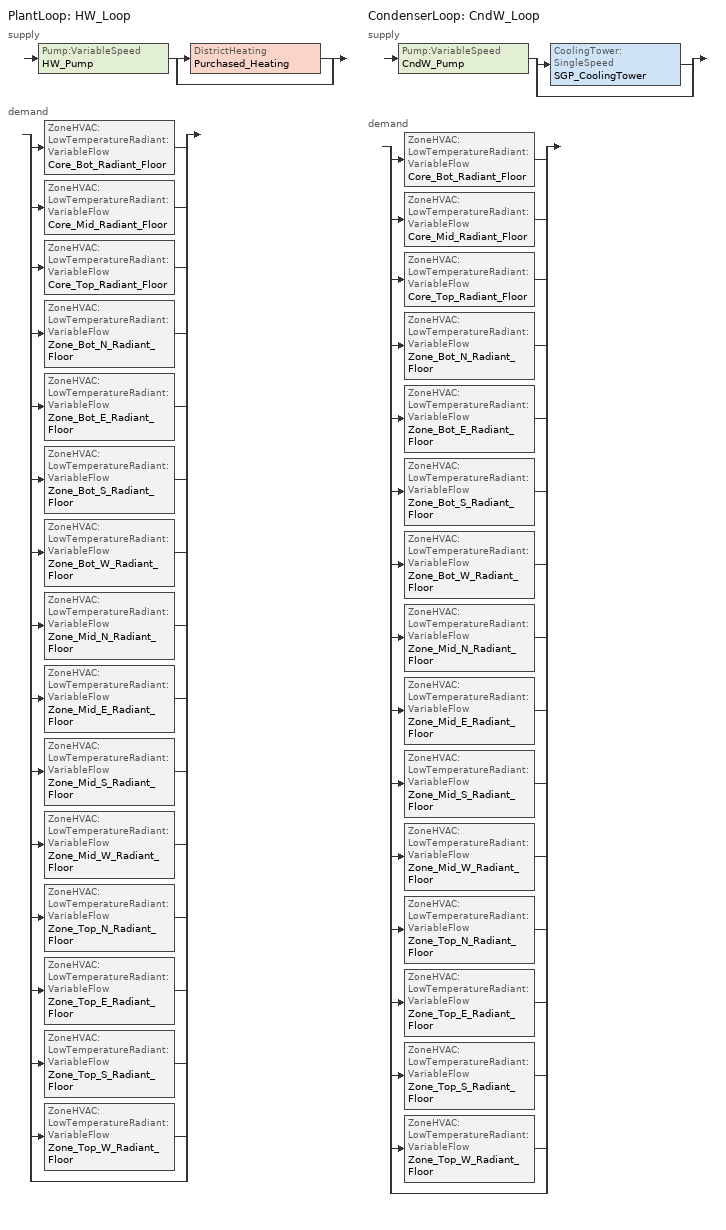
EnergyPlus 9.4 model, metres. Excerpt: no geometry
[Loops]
PlantLoop 'HW_Loop'
 supply: Pump:VariableSpeed 'HW_Pump' > split
  | DistrictHeating 'Purchased_Heating'
  | bypass
 demand: split
  | ZoneHVAC:LowTemperatureRadiant:VariableFlow 'Core_Bot_Radiant_Floor'
  | ZoneHVAC:LowTemperatureRadiant:VariableFlow 'Core_Mid_Radiant_Floor'
  | ZoneHVAC:LowTemperatureRadiant:VariableFlow 'Core_Top_Radiant_Floor'
  | ZoneHVAC:LowTemperatureRadiant:VariableFlow 'Zone_Bot_N_Radiant_Floor'
  | ZoneHVAC:LowTemperatureRadiant:VariableFlow 'Zone_Bot_E_Radiant_Floor'
  | ZoneHVAC:LowTemperatureRadiant:VariableFlow 'Zone_Bot_S_Radiant_Floor'
  | ZoneHVAC:LowTemperatureRadiant:VariableFlow 'Zone_Bot_W_Radiant_Floor'
  | ZoneHVAC:LowTemperatureRadiant:VariableFlow 'Zone_Mid_N_Radiant_Floor'
  | ZoneHVAC:LowTemperatureRadiant:VariableFlow 'Zone_Mid_E_Radiant_Floor'
  | ZoneHVAC:LowTemperatureRadiant:VariableFlow 'Zone_Mid_S_Radiant_Floor'
  | ZoneHVAC:LowTemperatureRadiant:VariableFlow 'Zone_Mid_W_Radiant_Floor'
  | ZoneHVAC:LowTemperatureRadiant:VariableFlow 'Zone_Top_N_Radiant_Floor'
  | ZoneHVAC:LowTemperatureRadiant:VariableFlow 'Zone_Top_E_Radiant_Floor'
  | ZoneHVAC:LowTemperatureRadiant:VariableFlow 'Zone_Top_S_Radiant_Floor'
  | ZoneHVAC:LowTemperatureRadiant:VariableFlow 'Zone_Top_W_Radiant_Floor'
  | bypass
CondenserLoop 'CndW_Loop'
 supply: Pump:VariableSpeed 'CndW_Pump' > split
  | CoolingTower:SingleSpeed 'SGP_CoolingTower'
  | bypass
 demand: split
  | ZoneHVAC:LowTemperatureRadiant:VariableFlow 'Core_Bot_Radiant_Floor'
  | ZoneHVAC:LowTemperatureRadiant:VariableFlow 'Core_Mid_Radiant_Floor'
  | ZoneHVAC:LowTemperatureRadiant:VariableFlow 'Core_Top_Radiant_Floor'
  | ZoneHVAC:LowTemperatureRadiant:VariableFlow 'Zone_Bot_N_Radiant_Floor'
  | ZoneHVAC:LowTemperatureRadiant:VariableFlow 'Zone_Bot_E_Radiant_Floor'
  | ZoneHVAC:LowTemperatureRadiant:VariableFlow 'Zone_Bot_S_Radiant_Floor'
  | ZoneHVAC:LowTemperatureRadiant:VariableFlow 'Zone_Bot_W_Radiant_Floor'
  | ZoneHVAC:LowTemperatureRadiant:VariableFlow 'Zone_Mid_N_Radiant_Floor'
  | ZoneHVAC:LowTemperatureRadiant:VariableFlow 'Zone_Mid_E_Radiant_Floor'
  | ZoneHVAC:LowTemperatureRadiant:VariableFlow 'Zone_Mid_S_Radiant_Floor'
  | ZoneHVAC:LowTemperatureRadiant:VariableFlow 'Zone_Mid_W_Radiant_Floor'
  | ZoneHVAC:LowTemperatureRadiant:VariableFlow 'Zone_Top_N_Radiant_Floor'
  | ZoneHVAC:LowTemperatureRadiant:VariableFlow 'Zone_Top_E_Radiant_Floor'
  | ZoneHVAC:LowTemperatureRadiant:VariableFlow 'Zone_Top_S_Radiant_Floor'
  | ZoneHVAC:LowTemperatureRadiant:VariableFlow 'Zone_Top_W_Radiant_Floor'
  | bypass
[DesignSpecification:OutdoorAir] Outdoor Air Method=Maximum; Outdoor Air Flow per Person {m3/s-person}=0.0055; Outdoor Air Flow per Zone Floor Area {m3/s-m2}=6e-04; Outdoor Air Flow per Zone {m3/s}=0
SZ_DSOA_Core_Bot; SZ_DSOA_Core_Mid; SZ_DSOA_Core_Top; SZ_DSOA_Zone_Bot_N; SZ_DSOA_Zone_Bot_E; SZ_DSOA_Zone_Bot_S; SZ_DSOA_Zone_Bot_W; SZ_DSOA_Zone_Mid_N; SZ_DSOA_Zone_Mid_E; SZ_DSOA_Zone_Mid_S; SZ_DSOA_Zone_Mid_W; SZ_DSOA_Zone_Top_N; SZ_DSOA_Zone_Top_E; SZ_DSOA_Zone_Top_S; SZ_DSOA_Zone_Top_W
[Sizing:Zone] Zone Cooling Design Supply Air Temperature Input Method=SupplyAirTemperature; Zone Cooling Design Supply Air Temperature {C}=12.8; Zone Heating Design Supply Air Temperature Input Method=SupplyAirTemperature; Zone Heating Design Supply Air Temperature {C}=40; Zone Heating Design Supply Air Humidity Ratio {kgWater/kgDryAir}=0.008; Zone Heating Sizing Factor=0; Zone Cooling Sizing Factor=1.1; Cooling Design Air Flow Method=DesignDay; Cooling Design Air Flow Rate {m3/s}=0; Cooling Minimum Air Flow {m3/s}=0; Cooling Minimum Air Flow Fraction=0; Heating Design Air Flow Method=DesignDay; Heating Design Air Flow Rate {m3/s}=0; Account for Dedicated Outdoor Air System=No; Dedicated Outdoor Air System Control Strategy=NeutralSupplyAir; Dedicated Outdoor Air Low Setpoint Temperature for Design {C}=autosize; Dedicated Outdoor Air High Setpoint Temperature for Design {C}=autosize
Name | Zone Cooling Design Supply Air Humidity Ratio {kgWater/kgDryAir} | Design Specification Outdoor Air Object
Core_Bot | 0.0085 | SZ_DSOA_Core_Bot
Core_Mid | 0.0085 | SZ_DSOA_Core_Mid
Core_Top | 0.0085 | SZ_DSOA_Core_Top
Zone_Bot_N | 0.008 | SZ_DSOA_Zone_Bot_N
Zone_Bot_E | 0.008 | SZ_DSOA_Zone_Bot_E
Zone_Bot_S | 0.008 | SZ_DSOA_Zone_Bot_S
Zone_Bot_W | 0.008 | SZ_DSOA_Zone_Bot_W
Zone_Mid_N | 0.008 | SZ_DSOA_Zone_Mid_N
Zone_Mid_E | 0.008 | SZ_DSOA_Zone_Mid_E
Zone_Mid_S | 0.008 | SZ_DSOA_Zone_Mid_S
Zone_Mid_W | 0.008 | SZ_DSOA_Zone_Mid_W
Zone_Top_N | 0.008 | SZ_DSOA_Zone_Top_N
Zone_Top_E | 0.008 | SZ_DSOA_Zone_Top_E
Zone_Top_S | 0.008 | SZ_DSOA_Zone_Top_S
Zone_Top_W | 0.008 | SZ_DSOA_Zone_Top_W
[Sizing:Plant]
Name | Loop Type | Design Loop Exit Temperature {C} | Loop Design Temperature Difference {deltaC}
CndW_Loop | Cooling | -5 | 5
HW_Loop | Heating | 40 | 10
[ZoneControl:Thermostat] Control Type Schedule=Sch_Zone_Thermostat_Control_Type
Name | Zone or ZoneList | Control 1
Core_Bot_Thermostat | Core_Bot | Core_Bot_SPSched
Core_Mid_Thermostat | Core_Mid | Core_Mid_SPSched
Core_Top_Thermostat | Core_Top | Core_Top_SPSched
Zone_Bot_N_Thermostat | Zone_Bot_N | Zone_Bot_N_SPSched
Zone_Bot_E_Thermostat | Zone_Bot_E | Zone_Bot_E_SPSched
Zone_Bot_S_Thermostat | Zone_Bot_S | Zone_Bot_S_SPSched
Zone_Bot_W_Thermostat | Zone_Bot_W | Zone_Bot_W_SPSched
Zone_Mid_N_Thermostat | Zone_Mid_N | Zone_Mid_N_SPSched
Zone_Mid_E_Thermostat | Zone_Mid_E | Zone_Mid_E_SPSched
Zone_Mid_S_Thermostat | Zone_Mid_S | Zone_Mid_S_SPSched
Zone_Mid_W_Thermostat | Zone_Mid_W | Zone_Mid_W_SPSched
Zone_Top_N_Thermostat | Zone_Top_N | Zone_Top_N_SPSched
Zone_Top_E_Thermostat | Zone_Top_E | Zone_Top_E_SPSched
Zone_Top_S_Thermostat | Zone_Top_S | Zone_Top_S_SPSched
Zone_Top_W_Thermostat | Zone_Top_W | Zone_Top_W_SPSched
[ThermostatSetpoint:SingleCooling]
Name | Setpoint Temperature Schedule
Core_Bot_SPSched; Core_Mid_SPSched; Core_Top_SPSched | Sch_Zone_Cooling_Setpoint_Wo_Solar
Zone_Bot_N_SPSched; Zone_Bot_E_SPSched; Zone_Bot_S_SPSched; Zone_Bot_W_SPSched; Zone_Mid_N_SPSched; Zone_Mid_E_SPSched; Zone_Mid_S_SPSched; Zone_Mid_W_SPSched; Zone_Top_N_SPSched; Zone_Top_E_SPSched; Zone_Top_S_SPSched; Zone_Top_W_SPSched | Sch_Zone_Cooling_Setpoint_Solar
[ZoneHVAC:LowTemperatureRadiant:VariableFlow] Availability Schedule=Sch_ACMV; Fluid to Radiant Surface Heat Transfer Model=ConvectionOnly; Hydronic Tubing Inside Diameter {m}=0.013; Hydronic Tubing Outside Diameter {m}=0.016; Hydronic Tubing Length {m}=autosize; Hydronic Tubing Conductivity {W/m-K}=0.35; Temperature Control Type=MeanAirTemperature; Setpoint Control Type=HalfFlowPower; Heating Design Capacity Method=HeatingDesignCapacity; Heating Design Capacity {W}=Autosize; Fraction of Autosized Heating Design Capacity=1; Maximum Hot Water Flow {m3/s}=Autosize; Heating Control Throttling Range {deltaC}=0.5; Cooling Design Capacity Method=CoolingDesignCapacity; Cooling Design Capacity {W}=Autosize; Maximum Cold Water Flow {m3/s}=Autosize; Cooling Control Throttling Range {deltaC}=2; Condensation Control Type=Off; Condensation Control Dewpoint Offset {C}=1; Number of Circuits=OnePerSurface; Circuit Length {m}=106.7
Name | Zone | Surface Name or Radiant Surface Group | Heating Control Temperature Schedule | Cooling Control Temperature Schedule
Core_Bot_Radiant_Floor | Core_Bot | Core_Bot_Radiant_Floor_Surfaces | Sch_Zone_Radiant_Heating_Setpoint_Core | Sch_Zone_Radiant_Cooling_Setpoint_Core
Core_Mid_Radiant_Floor | Core_Mid | Core_Mid_Radiant_Floor_Surfaces | Sch_Zone_Radiant_Heating_Setpoint_Core | Sch_Zone_Radiant_Cooling_Setpoint_Core
Core_Top_Radiant_Floor | Core_Top | Core_Top_Radiant_Floor_Surfaces | Sch_Zone_Radiant_Heating_Setpoint_Core | Sch_Zone_Radiant_Cooling_Setpoint_Core
Zone_Bot_N_Radiant_Floor | Zone_Bot_N | Zone_Bot_N_Radiant_Floor_Surfaces | Sch_Zone_Radiant_Heating_Setpoint_Perimeter | Sch_Zone_Radiant_Cooling_Setpoint_Perimeter
Zone_Bot_E_Radiant_Floor | Zone_Bot_E | Zone_Bot_E_Radiant_Floor_Surfaces | Sch_Zone_Radiant_Heating_Setpoint_Perimeter | Sch_Zone_Radiant_Cooling_Setpoint_Perimeter
Zone_Bot_S_Radiant_Floor | Zone_Bot_S | Zone_Bot_S_Radiant_Floor_Surfaces | Sch_Zone_Radiant_Heating_Setpoint_Perimeter | Sch_Zone_Radiant_Cooling_Setpoint_Perimeter
Zone_Bot_W_Radiant_Floor | Zone_Bot_W | Zone_Bot_W_Radiant_Floor_Surfaces | Sch_Zone_Radiant_Heating_Setpoint_Perimeter | Sch_Zone_Radiant_Cooling_Setpoint_Perimeter
Zone_Mid_N_Radiant_Floor | Zone_Mid_N | Zone_Mid_N_Radiant_Floor_Surfaces | Sch_Zone_Radiant_Heating_Setpoint_Perimeter | Sch_Zone_Radiant_Cooling_Setpoint_Perimeter
Zone_Mid_E_Radiant_Floor | Zone_Mid_E | Zone_Mid_E_Radiant_Floor_Surfaces | Sch_Zone_Radiant_Heating_Setpoint_Perimeter | Sch_Zone_Radiant_Cooling_Setpoint_Perimeter
Zone_Mid_S_Radiant_Floor | Zone_Mid_S | Zone_Mid_S_Radiant_Floor_Surfaces | Sch_Zone_Radiant_Heating_Setpoint_Perimeter | Sch_Zone_Radiant_Cooling_Setpoint_Perimeter
Zone_Mid_W_Radiant_Floor | Zone_Mid_W | Zone_Mid_W_Radiant_Floor_Surfaces | Sch_Zone_Radiant_Heating_Setpoint_Perimeter | Sch_Zone_Radiant_Cooling_Setpoint_Perimeter
Zone_Top_N_Radiant_Floor | Zone_Top_N | Zone_Top_N_Radiant_Floor_Surfaces | Sch_Zone_Radiant_Heating_Setpoint_Perimeter | Sch_Zone_Radiant_Cooling_Setpoint_Perimeter
Zone_Top_E_Radiant_Floor | Zone_Top_E | Zone_Top_E_Radiant_Floor_Surfaces | Sch_Zone_Radiant_Heating_Setpoint_Perimeter | Sch_Zone_Radiant_Cooling_Setpoint_Perimeter
Zone_Top_S_Radiant_Floor | Zone_Top_S | Zone_Top_S_Radiant_Floor_Surfaces | Sch_Zone_Radiant_Heating_Setpoint_Perimeter | Sch_Zone_Radiant_Cooling_Setpoint_Perimeter
Zone_Top_W_Radiant_Floor | Zone_Top_W | Zone_Top_W_Radiant_Floor_Surfaces | Sch_Zone_Radiant_Heating_Setpoint_Perimeter | Sch_Zone_Radiant_Cooling_Setpoint_Perimeter
[ZoneHVAC:LowTemperatureRadiant:SurfaceGroup]
Core_Bot_Radiant_Floor_Surfaces: Surface 1=Ceiling-Core_Bot-AutoCreated; Flow Fraction for Surface 1=0.196; Surface 2=Core_Bot_Floor; Flow Fraction for Surface 2=0.412; Surface 3=Core_Bot_Floor_3; Flow Fraction for Surface 3=0.196; Surface 4=Core_Bot_Floor_4; Flow Fraction for Surface 4=0.196
Core_Mid_Radiant_Floor_Surfaces: Surface 1=Core_Mid_Floor; Flow Fraction for Surface 1=1
Core_Top_Radiant_Floor_Surfaces: Surface 1=Core_Top_Floor; Flow Fraction for Surface 1=1
Zone_Bot_N_Radiant_Floor_Surfaces: Surface 1=Zone_Bot_N_Floor; Flow Fraction for Surface 1=0.58; Surface 2=Ceiling-Zone_Bot_N-AutoCreated; Flow Fraction for Surface 2=0.42
Zone_Bot_E_Radiant_Floor_Surfaces: Surface 1=Zone_Bot_E_Floor; Flow Fraction for Surface 1=1
Zone_Bot_S_Radiant_Floor_Surfaces: Surface 1=Zone_Bot_S-AutoCreated; Flow Fraction for Surface 1=0.42; Surface 2=Zone_Bot_S_Floor; Flow Fraction for Surface 2=0.58
Zone_Bot_W_Radiant_Floor_Surfaces: Surface 1=Zone_Bot_W_Floor; Flow Fraction for Surface 1=1
Zone_Mid_N_Radiant_Floor_Surfaces: Surface 1=Zone_Mid_N_Floor; Flow Fraction for Surface 1=1
Zone_Mid_E_Radiant_Floor_Surfaces: Surface 1=Zone_Mid_E_Floor; Flow Fraction for Surface 1=1
Zone_Mid_S_Radiant_Floor_Surfaces: Surface 1=Zone_Mid_S_Floor; Flow Fraction for Surface 1=1
Zone_Mid_W_Radiant_Floor_Surfaces: Surface 1=Zone_Mid_W_Floor; Flow Fraction for Surface 1=1
Zone_Top_N_Radiant_Floor_Surfaces: Surface 1=Zone_Top_N_Floor; Flow Fraction for Surface 1=1
Zone_Top_E_Radiant_Floor_Surfaces: Surface 1=Zone_Top_E_Floor; Flow Fraction for Surface 1=1
Zone_Top_S_Radiant_Floor_Surfaces: Surface 1=Zone_Top_S_Floor; Flow Fraction for Surface 1=1
Zone_Top_W_Radiant_Floor_Surfaces: Surface 1=Zone_Top_W_Floor; Flow Fraction for Surface 1=1
[Zone equipment]
Core_Bot: Core_Bot_Radiant_Floor
Core_Mid: Core_Mid_Radiant_Floor
Core_Top: Core_Top_Radiant_Floor
Zone_Bot_N: Zone_Bot_N_Radiant_Floor
Zone_Bot_E: Zone_Bot_E_Radiant_Floor
Zone_Bot_S: Zone_Bot_S_Radiant_Floor
Zone_Bot_W: Zone_Bot_W_Radiant_Floor
Zone_Mid_N: Zone_Mid_N_Radiant_Floor
Zone_Mid_E: Zone_Mid_E_Radiant_Floor
Zone_Mid_S: Zone_Mid_S_Radiant_Floor
Zone_Mid_W: Zone_Mid_W_Radiant_Floor
Zone_Top_N: Zone_Top_N_Radiant_Floor
Zone_Top_E: Zone_Top_E_Radiant_Floor
Zone_Top_S: Zone_Top_S_Radiant_Floor
Zone_Top_W: Zone_Top_W_Radiant_Floor
[Pump:VariableSpeed] Design Maximum Flow Rate {m3/s}=Autosize; Motor Efficiency=0.9; Fraction of Motor Inefficiencies to Fluid Stream=0; Coefficient 1 of the Part Load Performance Curve=0; Coefficient 2 of the Part Load Performance Curve=1; Coefficient 3 of the Part Load Performance Curve=0; Coefficient 4 of the Part Load Performance Curve=0; Design Minimum Flow Rate {m3/s}=0; Pump Control Type=Intermittent
Name | Design Pump Head {Pa} | Design Power Consumption {W}
CndW_Pump | 350000 | Autosize
HW_Pump | 2e+05 | 30000
[DistrictHeating]
Purchased_Heating: Nominal Capacity {W}=1e+06
[CoolingTower:SingleSpeed]
SGP_CoolingTower: Design Water Flow Rate {m3/s}=Autosize; Design Air Flow Rate {m3/s}=Autosize; Design Fan Power {W}=Autosize; Design U-Factor Times Area Value {W/K}=114900; Free Convection Regime Air Flow Rate {m3/s}=Autocalculate; Free Convection Regime Air Flow Rate Sizing Factor=0.125; Free Convection Regime U-Factor Times Area Value {W/K}=11480; Free Convection U-Factor Times Area Value Sizing Factor=0.1; Performance Input Method=UFactorTimesAreaAndDesignWaterFlowRate; Heat Rejection Capacity and Nominal Capacity Sizing Ratio=1.25; Free Convection Nominal Capacity Sizing Factor=0.1; Design Inlet Air Dry-Bulb Temperature {C}=35; Design Inlet Air Wet-Bulb Temperature {C}=25.6; Design Approach Temperature {deltaC}=autosize; Design Range Temperature {deltaC}=autosize; Basin Heater Capacity {W/K}=0; Basin Heater Setpoint Temperature {C}=2; Evaporation Loss Factor {percent/K}=0.2; Drift Loss Percent {percent}=0.008; Blowdown Concentration Ratio=3; Capacity Control=FanCycling; Number of Cells=3; Cell Control=MinimalCell; Cell Minimum  Water Flow Rate Fraction=0.33; Cell Maximum Water Flow Rate Fraction=2.5; Sizing Factor=1
[PlantLoop]
HW_Loop: Fluid Type=Water; Plant Equipment Operation Scheme=HW_Loop_Operation_Scheme_List; Maximum Loop Temperature {C}=100; Minimum Loop Temperature {C}=10; Maximum Loop Flow Rate {m3/s}=Autosize; Minimum Loop Flow Rate {m3/s}=0; Plant Loop Volume {m3}=Autocalculate
[CondenserLoop]
CndW_Loop: Fluid Type=Water; Condenser Equipment Operation Scheme=CndW_Loop_Operation_Scheme_List; Maximum Loop Temperature {C}=80; Minimum Loop Temperature {C}=5; Maximum Loop Flow Rate {m3/s}=Autosize; Minimum Loop Flow Rate {m3/s}=0; Condenser Loop Volume {m3}=Autocalculate
[PlantEquipmentList]
HW_Equipment_List: Purchased_Heating
[CondenserEquipmentList]
CndW_Equipment_List: SGP_CoolingTower
[PlantEquipmentOperation:CoolingLoad]
CndW_Operation_Scheme: Load Range 1 Lower Limit {W}=0; Load Range 1 Upper Limit {W}=1e+09; Range 1 Equipment List=CndW_Equipment_List
[PlantEquipmentOperation:HeatingLoad]
HW_Operation_Scheme: Load Range 1 Lower Limit {W}=0; Load Range 1 Upper Limit {W}=1e+06; Range 1 Equipment List=HW_Equipment_List
[PlantEquipmentOperationSchemes]
HW_Loop_Operation_Scheme_List: Control Scheme 1=HW_Operation_Scheme; Control Scheme 1 Schedule=Sch_Always_On
[CondenserEquipmentOperationSchemes]
CndW_Loop_Operation_Scheme_List: Control Scheme 1=CndW_Operation_Scheme; Control Scheme 1 Schedule=Sch_Always_On
[SetpointManager:Scheduled]
HW_Loop_Setpoint_Manager: Control Variable=Temperature; Schedule=Sch_HW_Loop_Temp; Setpoint Node or NodeList=HW_Supply_Outlet_Node
[SetpointManager:FollowOutdoorAirTemperature]
CndW_Loop_Setpoint_Manager: Control Variable=Temperature; Reference Temperature Type=OutdoorAirWetBulb; Offset Temperature Difference {deltaC}=-5; Maximum Setpoint Temperature {C}=80; Minimum Setpoint Temperature {C}=5; Setpoint Node or NodeList=CndW_Supply_Outlet_Node
[Schedule:Compact]
Sch_Always_On: Through: 12/31, For: AllDays, Until: 24:00, 1
Sch_Zone_Cooling_Setpoint_Solar; Sch_Zone_Cooling_Setpoint_Wo_Solar; Sch_Zone_Radiant_Cooling_Setpoint_Core; Sch_Zone_Radiant_Cooling_Setpoint_Perimeter: Through: 12/31, For: AllDays, Until: 24:00, 28
Sch_Zone_Thermostat_Control_Type: Through: 12/31, For: AllDays, Until: 24:00, 2
Sch_ACMV: Through: 12/31, For: Weekdays, Until: 01:00, 0, Until: 02:00, 0, Until: 03:00, 0, Until: 04:00, 0, Until: 05:00, 0, Until: 06:00, 0, Until: 07:00, 0, Until: 08:00, 1, Until: 09:00, 1, Until: 10:00, 1, Until: 11:00, 1, Until: 12:00, 1, Until: 13:00, 1, Until: 14:00, 1, Until: 15:00, 1, Until: 16:00, 1, Until: 17:00, 1, Until: 18:00, 1, Until: 19:00, 0, Until: 20:00, 0, Until: 21:00, 0, Until: 22:00, 0, Until: 23:00, 0, Until: 24:00, 0, For: Saturday, Until: 01:00, 0, Until: 02:00, 0, Until: 03:00, 0, Until: 04:00, 0, Until: 05:00, 0, Until: 06:00, 0, Until: 07:00, 0, Until: 08:00, 1, Until: 09:00, 1, Until: 10:00, 1, Until: 11:00, 1, Until: 12:00, 1, Until: 13:00, 1, Until: 14:00, 0, Until: 15:00, 0, Until: 16:00, 0, Until: 17:00, 0, Until: 18:00, 0, Until: 19:00, 0, Until: 20:00, 0, Until: 21:00, 0, Until: 22:00, 0, Until: 23:00, 0, Until: 24:00, 0, For: Sunday Holiday, Until: 01:00, 0, Until: 02:00, 0, Until: 03:00, 0, Until: 04:00, 0, Until: 05:00, 0, Until: 06:00, 0, Until: 07:00, 0, Until: 08:00, 0, Until: 09:00, 0, Until: 10:00, 0, Until: 11:00, 0, Until: 12:00, 0, Until: 13:00, 0, Until: 14:00, 0, Until: 15:00, 0, Until: 16:00, 0, Until: 17:00, 0, Until: 18:00, 0, Until: 19:00, 0, Until: 20:00, 0, Until: 21:00, 0, Until: 22:00, 0, Until: 23:00, 0, Until: 24:00, 0, For: SummerDesignDay AllOtherDays, Until: 01:00, 0, Until: 02:00, 0, Until: 03:00, 0, Until: 04:00, 0, Until: 05:00, 0, Until: 06:00, 0, Until: 07:00, 0, Until: 08:00, 1, Until: 09:00, 1, Until: 10:00, 1, Until: 11:00, 1, Until: 12:00, 1, Until: 13:00, 1, Until: 14:00, 1, Until: 15:00, 1, Until: 16:00, 1, Until: 17:00, 1, Until: 18:00, 1, Until: 19:00, 0, Until: 20:00, 0, Until: 21:00, 0, Until: 22:00, 0, Until: 23:00, 0, Until: 24:00, 0
Sch_Zone_Radiant_Heating_Setpoint_Core; Sch_Zone_Radiant_Heating_Setpoint_Perimeter: Through: 12/31, For: AllDays, Until: 24:00, 20
Sch_HW_Loop_Temp: Through: 12/31, For: AllDays, Until: 24:00, 40
